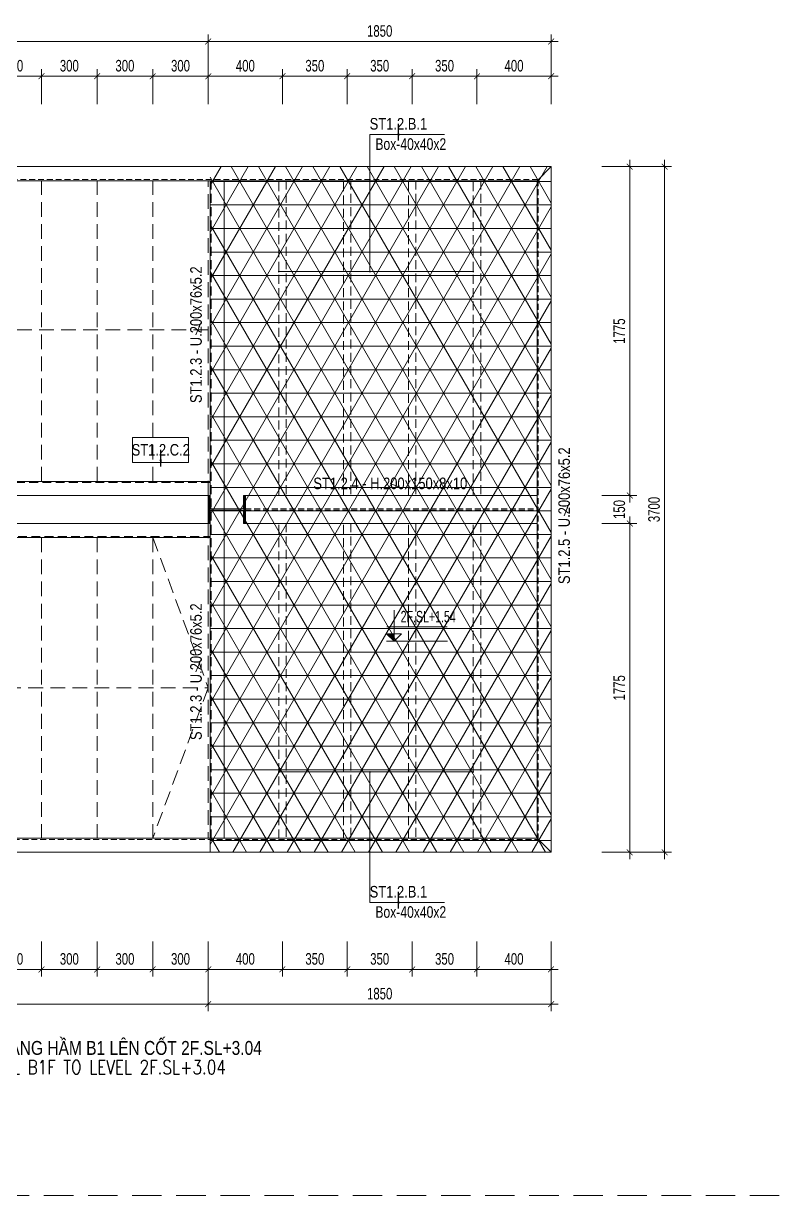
# Model space of a CAD drawing. Header units: millimetres. Extents: x 80771 to 163038, y -101774 to -59328.
# Drawn here: x 85661 to 89736, y -95353 to -89028 of the extents above; entities that cross this region are included whole.
import ezdxf
from ezdxf.enums import TextEntityAlignment as Align

# ---------------------------------------------------------------- set-up
doc = ezdxf.new("R2010")
doc.units = ezdxf.units.MM
doc.linetypes.add('HIDDEN2', pattern=[4.7625, 3.175, -1.5875])
for name, color, linetype, lineweight in [('$0$NDC_S_ANNO', 7, 'Continuous', 20), ('$0$NDC_S_DIM', 1, 'Continuous', 15), ('NDC_S-ANNO', 7, 'Continuous', 20), ('NDC_S-BEAM-NAME-VERT', 7, 'Continuous', 20), ('NDC_S-BEAM-STEL', 30, 'HIDDEN2', 18), ('NDC_S-COLS-NAME', 7, 'Continuous', 20), ('NDC_S-COLS-STEL', 2, 'Continuous', 20), ('NDC_S-DIMS', 1, 'Continuous', 15), ('NDC_S-HIDN', 8, 'HIDDEN2', 13), ('NDC_S-MARK', 1, 'Continuous', 15), ('NDC_S-TEXT-SYMB', 7, 'Continuous', 20), ('NDC_S-TEXT-VIE', 7, 'Continuous', 20), ('NDC_S_ANNO', 7, 'Continuous', 20), ('NDC_S_BEAM NAME', 7, 'Continuous', 9), ('NDC_S_CONTINUOUS', 3, 'Continuous', 20), ('NDC_S_DIM', 1, 'Continuous', 15), ('NDC_S_ENG TITLE', 3, 'Continuous', 20), ('NDC_S_HATCH MATERIAL', 8, 'Continuous', 13), ('NDC_S_HIDDEN', 8, 'HIDDEN2', 13), ('NDC_S_TEXT SYMBOL', 7, 'Continuous', 20), ('NDC_S_VN TITLE', 6, 'Continuous', 35)]:
    doc.layers.add(name, color=color, linetype=linetype, lineweight=lineweight)
doc.styles.add('$0$ARIAL', font='arial.ttf', dxfattribs={"width": 0.8})
doc.styles.add('$0$NDC_DIM', font='', dxfattribs={"width": 0.75})
doc.styles.add('ARIAL', font='arial.ttf', dxfattribs={"width": 0.8})
doc.styles.add('NDC_ANNO', font='', dxfattribs={"width": 0.8})
doc.styles.add('NDC_ARIAL', font='arial.ttf', dxfattribs={"width": 0.85})
doc.styles.add('NDC_DIM', font='', dxfattribs={"width": 0.75})
doc.styles.add('NDC_EN TXT', font='romans.shx', dxfattribs={"width": 0.8})
doc.styles.add('NDC_VIE TXT', font='arial.ttf', dxfattribs={"width": 0.8})
doc.styles.get('$0$NDC_DIM').set_extended_font_data('Dotum')
doc.styles.get('NDC_ANNO').set_extended_font_data('Dotum')
doc.styles.get('NDC_DIM').set_extended_font_data('Dotum')
doc.dimstyles.new('$0$NDC_dim_iso', dxfattribs={"dimtxt": 2.5, "dimasz": 1, "dimexe": 1.5, "dimexo": 2.5, "dimgap": 1, "dimtad": 1, "dimdec": 0, "dimzin": 0, "dimdsep": 46, "dimtxsty": '$0$NDC_DIM', "dimblk": '$0$DIMMARK', "dimcen": 0.09, "dimdle": 1.2, "dimclrd": 1, "dimclre": 1, "dimclrt": 3, "dimadec": 0, "dimazin": 0, "dimtfac": 1, "dimtdec": 0, "dimtix": 1, "dimtofl": 0, "dimtmove": 0, "dimatfit": 3, "dimfxl": 8, "dimfxlon": 1, "dimtolj": 1, "dimtzin": 0, "dimarcsym": 0})
doc.dimstyles.new('NDC_dim_25', dxfattribs={"dimscale": 25, "dimtxt": 2.5, "dimasz": 1.5, "dimexe": 1.5, "dimexo": 2.5, "dimgap": 1, "dimtad": 1, "dimdec": 0, "dimrnd": 0.001, "dimzin": 0, "dimdsep": 46, "dimtxsty": 'NDC_DIM', "dimblk": 'DIMMARK', "dimcen": 0, "dimdle": 1.2, "dimclrd": 256, "dimclre": 256, "dimclrt": 3, "dimadec": 0, "dimazin": 0, "dimtfac": 1, "dimtdec": 0, "dimtix": 1, "dimtofl": 0, "dimtmove": 2, "dimatfit": 3, "dimfxl": 6, "dimfxlon": 1, "dimtolj": 1, "dimtzin": 0, "dimlwd": -1, "dimlwe": -1, "dimarcsym": 0})
doc.dimstyles.new('NDC_dim_iso', dxfattribs={"dimtxt": 2.5, "dimasz": 1.5, "dimexe": 1.5, "dimexo": 1.5, "dimgap": 1, "dimtad": 1, "dimdec": 0, "dimrnd": 0.001, "dimzin": 0, "dimdsep": 46, "dimtxsty": 'NDC_DIM', "dimblk": 'DIMMARK', "dimcen": 0, "dimdle": 1.2, "dimclrd": 256, "dimclre": 256, "dimclrt": 3, "dimadec": 0, "dimazin": 0, "dimtfac": 1, "dimtdec": 0, "dimtix": 1, "dimtofl": 0, "dimtmove": 2, "dimatfit": 3, "dimfxl": 6, "dimfxlon": 1, "dimtolj": 1, "dimtzin": 0, "dimlwd": -1, "dimlwe": -1, "dimarcsym": 0})

# ---------------------------------------------------------------- blocks, each defined once
blk = doc.blocks.new('*U98')
for p, q in [((0.65, 7.48), (-1.87, 7.48)), ((1.52, 7.48), (4.04, 7.48)), ((0.93, 7.2), (0.93, 0.67)), ((1.24, 7.2), (1.24, 0.67)), ((0.65, 0.39), (-1.87, 0.39)), ((1.52, 0.39), (4.04, 0.39))]:
    blk.add_line(p, q)
for points in [[(4.04, 7.48), (4.04, 7.87), (-1.87, 7.87), (-1.87, 7.48)], [(-1.87, 0.39), (-1.87, 0), (4.04, 0), (4.04, 0.39)]]:
    blk.add_lwpolyline(points)
for centre, start, end in [((0.65, 7.2), 360, 450), ((1.52, 7.2), 90, 180), ((0.65, 0.67), 270, 360), ((1.52, 0.67), 180, 270)]:
    blk.add_arc(centre, 0.276, start, end)
blk = doc.blocks.new('TT1')
at = {"layer": 'NDC_S_HATCH MATERIAL'}
h = blk.add_hatch(dxfattribs=at)
h.set_pattern_fill('NET3', color=256, scale=40)
h.set_pattern_definition([(0, (66077.37, 46136.75), (0, 127), []), (60, (66077.37, 46136.75), (-109.98523, 63.5), []), (120, (66077.37, 46136.75), (-109.98523, -63.5), [])])
h.paths.add_polyline_path([(4260, 3700), (6100, 3700), (6100, 0), (4260, 0)])
h = blk.add_hatch(dxfattribs=at)
h.set_pattern_fill('ANSI31', color=256)
h.set_pattern_definition([(45, (61113.488, 46692.3806), (-2.24506403, 2.24506403), [])])
edge = h.paths.add_edge_path()
edge.add_line((4260, 1775), (4250, 1775))
edge.add_line((4250, 1775), (4250, 1925))
edge.add_line((4250, 1925), (4260, 1925))
edge = h.paths.add_edge_path()
edge.add_line((4433, 1846), (4267, 1846))
edge = h.paths.add_edge_path()
edge.add_line((4433, 1854), (4267, 1854))
edge = h.paths.add_edge_path(flags=16)
edge.add_line((4260, 1839), (4260, 1775))
edge = h.paths.add_edge_path()
edge.add_line((4440, 1839), (4440, 1775))
edge = h.paths.add_edge_path(flags=16)
edge.add_line((4260, 1861), (4260, 1925))
edge = h.paths.add_edge_path()
edge.add_line((4440, 1861), (4440, 1925))
edge = h.paths.add_edge_path()
edge.add_line((4440, 1925), (4450, 1925))
edge.add_line((4450, 1925), (4450, 1775))
edge.add_line((4450, 1775), (4440, 1775))
edge = h.paths.add_edge_path()
edge.add_arc((4267, 1839), 7.01, 90, 180)
edge = h.paths.add_edge_path()
edge.add_arc((4267, 1861), 7.01, 180, 270)
edge = h.paths.add_edge_path()
edge.add_arc((4433, 1839), 7.01, 0, 90)
edge = h.paths.add_edge_path()
edge.add_arc((4433, 1861), 7.01, 270, 360)
at = {"layer": 'NDC_S-BEAM-STEL', "ltscale": 15}
blk.add_line((4266, 3624), (4266, 76), dxfattribs=at)
for points in [[(4630, 3624), (4670, 3624), (4670, 1925), (4630, 1925)], [(4980, 3624), (5020, 3624), (5020, 1925), (4980, 1925)], [(5330, 3624), (5370, 3624), (5370, 1925), (5330, 1925)], [(5680, 3624), (5720, 3624), (5720, 1925), (5680, 1925)], [(4630, 1775), (4670, 1775), (4670, 76), (4630, 76)], [(4980, 1775), (5020, 1775), (5020, 76), (4980, 76)], [(5330, 1775), (5370, 1775), (5370, 76), (5330, 76)], [(5680, 1775), (5720, 1775), (5720, 76), (5680, 76)]]:
    blk.add_lwpolyline(points, close=True, dxfattribs=at)
for points in [[(4260, 1995), (1840, 1995)], [(2009.5, 1705), (4260, 1705)]]:
    blk.add_lwpolyline(points, dxfattribs=at)
at = {"layer": 'NDC_S-HIDN', "ltscale": 25}
for p, q in [((3350, 2001), (3350, 3624)), ((3650, 2001), (3650, 3624)), ((3950, 2001), (3950, 3624)), ((4250, 1925), (4250, 3624)), ((4250, 1775), (4250, 76)), ((3350, 1699), (3350, 76)), ((3650, 1699), (3650, 76)), ((3950, 1699), (3950, 76))]:
    blk.add_line(p, q, dxfattribs=at)
at = {"layer": 'NDC_S-HIDN', "ltscale": 10}
for p, q in [((4450, 1854), (6024, 1854)), ((4450, 1846), (6024, 1846))]:
    blk.add_line(p, q, dxfattribs=at)
at = {"layer": 'NDC_S-HIDN', "ltscale": 25}
for points in [[(4260, 3700), (6100, 3700), (6100, 0), (4260, 0), (4260, 1925)], [(4250, 2820.2), (1850, 2820.2)], [(3950, 1699), (4250, 887.5), (3950, 76)], [(1850, 887.5), (4250, 887.5)]]:
    blk.add_lwpolyline(points, dxfattribs=at)
at = {"layer": 'NDC_S-HIDN', "ltscale": 10}
blk.add_lwpolyline([(2009.5, 70), (6030, 70), (6030, 3630), (70, 3630), (70, 70), (1968.4, 70)], dxfattribs=at)
at = {"layer": 'NDC_S_CONTINUOUS'}
for p, q in [((6024, 3624), (6100, 3700)), ((4260, 3624), (4260, 76)), ((4336, 3624), (4336, 76)), ((4450, 1925), (6024, 1925)), ((4450, 1775), (6024, 1775)), ((6024, 76), (6100, 0))]:
    blk.add_line(p, q, dxfattribs=at)
for points in [[(2009.5, 0), (6100, 0), (6100, 3700), (0, 3700), (0, 0), (1968.4, 0)], [(2009.5, 76), (6024, 76), (6024, 3624), (76, 3624), (76, 76), (1968.4, 76)], [(4260, 2001), (1840, 2001)], [(4260, 1925), (1840, 1925)], [(2009.5, 1775), (4260, 1775)], [(2009.5, 1699), (4260, 1699)]]:
    blk.add_lwpolyline(points, dxfattribs=at)
at = {"layer": 'NDC_S-COLS-STEL', "xscale": -25.40000000000001, "yscale": 25.40000000000001, "zscale": 25.4, "rotation": 270}
blk.add_blockref('*U98', (4250, 1822.5), dxfattribs=at)
blk = doc.blocks.new('DIMMARK')
at = {"layer": 'NDC_S_DIM', "color": 1}
blk.add_line((-1.5, 0), (1, 0), dxfattribs=at)
at = {"layer": 'NDC_S_DIM', "color": 2, "const_width": 0.1}
blk.add_lwpolyline([(-0.42, -0.42), (0.42, 0.42)], dxfattribs=at)
blk = doc.blocks.new('*D385')
at = {"layer": 'Defpoints', "color": 0, "transparency": 16777216}
for p in [(84258.6, -93500.6), (86658.6, -93500.6), (86658.6, -94319.8)]:
    blk.add_point(p, dxfattribs=at)
at = {"layer": 'NDC_S_DIM', "transparency": 16777216}
for p, q in [((84258.6, -94169.8), (84258.6, -94357.3)), ((86658.6, -94169.8), (86658.6, -94357.3)), ((84296.1, -94319.8), (86621.1, -94319.8))]:
    blk.add_line(p, q, dxfattribs=at)
at = {"layer": 'NDC_S_DIM', "transparency": 16777216, "xscale": 37.5, "yscale": 37.5, "zscale": 37.5, "rotation": 180}
blk.add_blockref('DIMMARK', (84258.6, -94319.8), dxfattribs=at)
at = {"layer": 'NDC_S_DIM', "transparency": 16777216, "xscale": 37.5, "yscale": 37.5, "zscale": 37.5}
blk.add_blockref('DIMMARK', (86658.6, -94319.8), dxfattribs=at)
at = {"layer": 'NDC_S_DIM', "color": 3, "transparency": 16777216, "insert": (85458.6, -94263.6), "char_height": 62.5, "attachment_point": 5, "style": 'NDC_DIM'}
blk.add_mtext('\\A1;2400', dxfattribs=at)
blk = doc.blocks.new('*D386')
at = {"layer": 'Defpoints', "color": 0, "transparency": 16777216}
for p in [(86658.6, -93500.6), (88508.6, -93500.6), (88508.6, -94319.8)]:
    blk.add_point(p, dxfattribs=at)
at = {"layer": 'NDC_S_DIM', "transparency": 16777216}
for p, q in [((86658.6, -94169.8), (86658.6, -94357.3)), ((88508.6, -94169.8), (88508.6, -94357.3)), ((86696.1, -94319.8), (88471.1, -94319.8))]:
    blk.add_line(p, q, dxfattribs=at)
at = {"layer": 'NDC_S_DIM', "transparency": 16777216, "xscale": 37.5, "yscale": 37.5, "zscale": 37.5, "rotation": 180}
blk.add_blockref('DIMMARK', (86658.6, -94319.8), dxfattribs=at)
at = {"layer": 'NDC_S_DIM', "transparency": 16777216, "xscale": 37.5, "yscale": 37.5, "zscale": 37.5}
blk.add_blockref('DIMMARK', (88508.6, -94319.8), dxfattribs=at)
at = {"layer": 'NDC_S_DIM', "color": 3, "transparency": 16777216, "insert": (87583.6, -94263.6), "char_height": 62.5, "attachment_point": 5, "style": 'NDC_DIM'}
blk.add_mtext('\\A1;1850', dxfattribs=at)
blk = doc.blocks.new('*D396')
at = {"layer": 'Defpoints', "color": 0, "transparency": 16777216}
for p in [(85458.6, -93500.6), (85758.6, -93500.6), (85758.6, -94132.3)]:
    blk.add_point(p, dxfattribs=at)
at = {"layer": 'NDC_S_DIM', "transparency": 16777216}
for p, q in [((85458.6, -93982.3), (85458.6, -94169.8)), ((85758.6, -93982.3), (85758.6, -94169.8)), ((85496.1, -94132.3), (85721.1, -94132.3))]:
    blk.add_line(p, q, dxfattribs=at)
at = {"layer": 'NDC_S_DIM', "transparency": 16777216, "xscale": 37.5, "yscale": 37.5, "zscale": 37.5, "rotation": 180}
blk.add_blockref('DIMMARK', (85458.6, -94132.3), dxfattribs=at)
at = {"layer": 'NDC_S_DIM', "transparency": 16777216, "xscale": 37.5, "yscale": 37.5, "zscale": 37.5}
blk.add_blockref('DIMMARK', (85758.6, -94132.3), dxfattribs=at)
at = {"layer": 'NDC_S_DIM', "color": 3, "transparency": 16777216, "insert": (85608.6, -94076.1), "char_height": 62.5, "attachment_point": 5, "style": 'NDC_DIM'}
blk.add_mtext('\\A1;300', dxfattribs=at)
blk = doc.blocks.new('*D397')
at = {"layer": 'Defpoints', "color": 0, "transparency": 16777216}
for p in [(85758.6, -93500.6), (86058.6, -93500.6), (86058.6, -94132.3)]:
    blk.add_point(p, dxfattribs=at)
at = {"layer": 'NDC_S_DIM', "transparency": 16777216}
for p, q in [((85758.6, -93982.3), (85758.6, -94169.8)), ((86058.6, -93982.3), (86058.6, -94169.8)), ((85796.1, -94132.3), (86021.1, -94132.3))]:
    blk.add_line(p, q, dxfattribs=at)
at = {"layer": 'NDC_S_DIM', "transparency": 16777216, "xscale": 37.5, "yscale": 37.5, "zscale": 37.5, "rotation": 180}
blk.add_blockref('DIMMARK', (85758.6, -94132.3), dxfattribs=at)
at = {"layer": 'NDC_S_DIM', "transparency": 16777216, "xscale": 37.5, "yscale": 37.5, "zscale": 37.5}
blk.add_blockref('DIMMARK', (86058.6, -94132.3), dxfattribs=at)
at = {"layer": 'NDC_S_DIM', "color": 3, "transparency": 16777216, "insert": (85908.6, -94076.1), "char_height": 62.5, "attachment_point": 5, "style": 'NDC_DIM'}
blk.add_mtext('\\A1;300', dxfattribs=at)
blk = doc.blocks.new('*D398')
at = {"layer": 'Defpoints', "color": 0, "transparency": 16777216}
for p in [(86058.6, -93500.6), (86358.6, -93500.6), (86358.6, -94132.3)]:
    blk.add_point(p, dxfattribs=at)
at = {"layer": 'NDC_S_DIM', "transparency": 16777216}
for p, q in [((86058.6, -93982.3), (86058.6, -94169.8)), ((86358.6, -93982.3), (86358.6, -94169.8)), ((86096.1, -94132.3), (86321.1, -94132.3))]:
    blk.add_line(p, q, dxfattribs=at)
at = {"layer": 'NDC_S_DIM', "transparency": 16777216, "xscale": 37.5, "yscale": 37.5, "zscale": 37.5, "rotation": 180}
blk.add_blockref('DIMMARK', (86058.6, -94132.3), dxfattribs=at)
at = {"layer": 'NDC_S_DIM', "transparency": 16777216, "xscale": 37.5, "yscale": 37.5, "zscale": 37.5}
blk.add_blockref('DIMMARK', (86358.6, -94132.3), dxfattribs=at)
at = {"layer": 'NDC_S_DIM', "color": 3, "transparency": 16777216, "insert": (86208.6, -94076.1), "char_height": 62.5, "attachment_point": 5, "style": 'NDC_DIM'}
blk.add_mtext('\\A1;300', dxfattribs=at)
blk = doc.blocks.new('*D399')
at = {"layer": 'Defpoints', "color": 0, "transparency": 16777216}
for p in [(86358.6, -93500.6), (86658.6, -93500.6), (86658.6, -94132.3)]:
    blk.add_point(p, dxfattribs=at)
at = {"layer": 'NDC_S_DIM', "transparency": 16777216}
for p, q in [((86358.6, -93982.3), (86358.6, -94169.8)), ((86658.6, -93982.3), (86658.6, -94169.8)), ((86396.1, -94132.3), (86621.1, -94132.3))]:
    blk.add_line(p, q, dxfattribs=at)
at = {"layer": 'NDC_S_DIM', "transparency": 16777216, "xscale": 37.5, "yscale": 37.5, "zscale": 37.5, "rotation": 180}
blk.add_blockref('DIMMARK', (86358.6, -94132.3), dxfattribs=at)
at = {"layer": 'NDC_S_DIM', "transparency": 16777216, "xscale": 37.5, "yscale": 37.5, "zscale": 37.5}
blk.add_blockref('DIMMARK', (86658.6, -94132.3), dxfattribs=at)
at = {"layer": 'NDC_S_DIM', "color": 3, "transparency": 16777216, "insert": (86508.6, -94076.1), "char_height": 62.5, "attachment_point": 5, "style": 'NDC_DIM'}
blk.add_mtext('\\A1;300', dxfattribs=at)
blk = doc.blocks.new('*D400')
at = {"layer": 'Defpoints', "color": 0, "transparency": 16777216}
for p in [(86658.6, -93500.6), (87058.6, -93500.6), (87058.6, -94132.3)]:
    blk.add_point(p, dxfattribs=at)
at = {"layer": 'NDC_S_DIM', "transparency": 16777216}
for p, q in [((86658.6, -93982.3), (86658.6, -94169.8)), ((87058.6, -93982.3), (87058.6, -94169.8)), ((86696.1, -94132.3), (87021.1, -94132.3))]:
    blk.add_line(p, q, dxfattribs=at)
at = {"layer": 'NDC_S_DIM', "transparency": 16777216, "xscale": 37.5, "yscale": 37.5, "zscale": 37.5, "rotation": 180}
blk.add_blockref('DIMMARK', (86658.6, -94132.3), dxfattribs=at)
at = {"layer": 'NDC_S_DIM', "transparency": 16777216, "xscale": 37.5, "yscale": 37.5, "zscale": 37.5}
blk.add_blockref('DIMMARK', (87058.6, -94132.3), dxfattribs=at)
at = {"layer": 'NDC_S_DIM', "color": 3, "transparency": 16777216, "insert": (86858.6, -94076.1), "char_height": 62.5, "attachment_point": 5, "style": 'NDC_DIM'}
blk.add_mtext('\\A1;400', dxfattribs=at)
blk = doc.blocks.new('*D401')
at = {"layer": 'Defpoints', "color": 0, "transparency": 16777216}
for p in [(87058.6, -93500.6), (87408.6, -93500.6), (87408.6, -94132.3)]:
    blk.add_point(p, dxfattribs=at)
at = {"layer": 'NDC_S_DIM', "transparency": 16777216}
for p, q in [((87058.6, -93982.3), (87058.6, -94169.8)), ((87408.6, -93982.3), (87408.6, -94169.8)), ((87096.1, -94132.3), (87371.1, -94132.3))]:
    blk.add_line(p, q, dxfattribs=at)
at = {"layer": 'NDC_S_DIM', "transparency": 16777216, "xscale": 37.5, "yscale": 37.5, "zscale": 37.5, "rotation": 180}
blk.add_blockref('DIMMARK', (87058.6, -94132.3), dxfattribs=at)
at = {"layer": 'NDC_S_DIM', "transparency": 16777216, "xscale": 37.5, "yscale": 37.5, "zscale": 37.5}
blk.add_blockref('DIMMARK', (87408.6, -94132.3), dxfattribs=at)
at = {"layer": 'NDC_S_DIM', "color": 3, "transparency": 16777216, "insert": (87233.6, -94076.1), "char_height": 62.5, "attachment_point": 5, "style": 'NDC_DIM'}
blk.add_mtext('\\A1;350', dxfattribs=at)
blk = doc.blocks.new('*D402')
at = {"layer": 'Defpoints', "color": 0, "transparency": 16777216}
for p in [(87408.6, -93500.6), (87758.6, -93500.6), (87758.6, -94132.3)]:
    blk.add_point(p, dxfattribs=at)
at = {"layer": 'NDC_S_DIM', "transparency": 16777216}
for p, q in [((87408.6, -93982.3), (87408.6, -94169.8)), ((87758.6, -93982.3), (87758.6, -94169.8)), ((87446.1, -94132.3), (87721.1, -94132.3))]:
    blk.add_line(p, q, dxfattribs=at)
at = {"layer": 'NDC_S_DIM', "transparency": 16777216, "xscale": 37.5, "yscale": 37.5, "zscale": 37.5, "rotation": 180}
blk.add_blockref('DIMMARK', (87408.6, -94132.3), dxfattribs=at)
at = {"layer": 'NDC_S_DIM', "transparency": 16777216, "xscale": 37.5, "yscale": 37.5, "zscale": 37.5}
blk.add_blockref('DIMMARK', (87758.6, -94132.3), dxfattribs=at)
at = {"layer": 'NDC_S_DIM', "color": 3, "transparency": 16777216, "insert": (87583.6, -94076.1), "char_height": 62.5, "attachment_point": 5, "style": 'NDC_DIM'}
blk.add_mtext('\\A1;350', dxfattribs=at)
blk = doc.blocks.new('*D403')
at = {"layer": 'Defpoints', "color": 0, "transparency": 16777216}
for p in [(87758.6, -93500.6), (88108.6, -93500.6), (88108.6, -94132.3)]:
    blk.add_point(p, dxfattribs=at)
at = {"layer": 'NDC_S_DIM', "transparency": 16777216}
for p, q in [((87758.6, -93982.3), (87758.6, -94169.8)), ((88108.6, -93982.3), (88108.6, -94169.8)), ((87796.1, -94132.3), (88071.1, -94132.3))]:
    blk.add_line(p, q, dxfattribs=at)
at = {"layer": 'NDC_S_DIM', "transparency": 16777216, "xscale": 37.5, "yscale": 37.5, "zscale": 37.5, "rotation": 180}
blk.add_blockref('DIMMARK', (87758.6, -94132.3), dxfattribs=at)
at = {"layer": 'NDC_S_DIM', "transparency": 16777216, "xscale": 37.5, "yscale": 37.5, "zscale": 37.5}
blk.add_blockref('DIMMARK', (88108.6, -94132.3), dxfattribs=at)
at = {"layer": 'NDC_S_DIM', "color": 3, "transparency": 16777216, "insert": (87933.6, -94076.1), "char_height": 62.5, "attachment_point": 5, "style": 'NDC_DIM'}
blk.add_mtext('\\A1;350', dxfattribs=at)
blk = doc.blocks.new('*D404')
at = {"layer": 'Defpoints', "color": 0, "transparency": 16777216}
for p in [(88108.6, -93500.6), (88508.6, -93500.6), (88508.6, -94132.3)]:
    blk.add_point(p, dxfattribs=at)
at = {"layer": 'NDC_S_DIM', "transparency": 16777216}
for p, q in [((88108.6, -93982.3), (88108.6, -94169.8)), ((88508.6, -93982.3), (88508.6, -94169.8)), ((88146.1, -94132.3), (88471.1, -94132.3))]:
    blk.add_line(p, q, dxfattribs=at)
at = {"layer": 'NDC_S_DIM', "transparency": 16777216, "xscale": 37.5, "yscale": 37.5, "zscale": 37.5, "rotation": 180}
blk.add_blockref('DIMMARK', (88108.6, -94132.3), dxfattribs=at)
at = {"layer": 'NDC_S_DIM', "transparency": 16777216, "xscale": 37.5, "yscale": 37.5, "zscale": 37.5}
blk.add_blockref('DIMMARK', (88508.6, -94132.3), dxfattribs=at)
at = {"layer": 'NDC_S_DIM', "color": 3, "transparency": 16777216, "insert": (88308.6, -94076.1), "char_height": 62.5, "attachment_point": 5, "style": 'NDC_DIM'}
blk.add_mtext('\\A1;400', dxfattribs=at)
blk = doc.blocks.new('*D405')
at = {"layer": 'Defpoints', "color": 0, "transparency": 16777216}
for p in [(88508.6, -91725.6), (88933.3, -91725.6), (88508.6, -93500.6)]:
    blk.add_point(p, dxfattribs=at)
at = {"layer": 'NDC_S_DIM', "transparency": 16777216}
for p, q in [((88783.3, -91725.6), (88970.8, -91725.6)), ((88933.3, -93463.1), (88933.3, -91763.1)), ((88783.3, -93500.6), (88970.8, -93500.6))]:
    blk.add_line(p, q, dxfattribs=at)
at = {"layer": 'NDC_S_DIM', "transparency": 16777216, "xscale": 37.5, "yscale": 37.5, "zscale": 37.5}
for p, rotation in [((88933.3, -91725.6), 90), ((88933.3, -93500.6), 270)]:
    blk.add_blockref('DIMMARK', p, dxfattribs=dict(at, rotation=rotation))
at = {"layer": 'NDC_S_DIM', "color": 3, "transparency": 16777216, "insert": (88877, -92613.1), "char_height": 62.5, "attachment_point": 5, "rotation": 90, "style": 'NDC_DIM'}
blk.add_mtext('\\A1;1775', dxfattribs=at)
blk = doc.blocks.new('*D406')
at = {"layer": 'Defpoints', "color": 0, "transparency": 16777216}
for p in [(88508.6, -91575.6), (88933.3, -91575.6), (88508.6, -91725.6)]:
    blk.add_point(p, dxfattribs=at)
at = {"layer": 'NDC_S_DIM', "transparency": 16777216}
for p, q in [((88933.3, -91538.1), (88933.3, -91500.6)), ((88783.3, -91575.6), (88970.8, -91575.6)), ((88783.3, -91725.6), (88970.8, -91725.6)), ((88933.3, -91763.1), (88933.3, -91800.6))]:
    blk.add_line(p, q, dxfattribs=at)
at = {"layer": 'NDC_S_DIM', "transparency": 16777216, "xscale": 37.5, "yscale": 37.5, "zscale": 37.5}
for p, rotation in [((88933.3, -91575.6), 270), ((88933.3, -91725.6), 90)]:
    blk.add_blockref('DIMMARK', p, dxfattribs=dict(at, rotation=rotation))
at = {"layer": 'NDC_S_DIM', "color": 3, "transparency": 16777216, "insert": (88877, -91650.6), "char_height": 62.5, "attachment_point": 5, "rotation": 90, "style": 'NDC_DIM'}
blk.add_mtext('\\A1;150', dxfattribs=at)
blk = doc.blocks.new('*D407')
at = {"layer": 'Defpoints', "color": 0, "transparency": 16777216}
for p in [(88508.6, -89800.6), (88933.3, -89800.6), (88508.6, -91575.6)]:
    blk.add_point(p, dxfattribs=at)
at = {"layer": 'NDC_S_DIM', "transparency": 16777216}
for p, q in [((88783.3, -89800.6), (88970.8, -89800.6)), ((88933.3, -91538.1), (88933.3, -89838.1)), ((88783.3, -91575.6), (88970.8, -91575.6))]:
    blk.add_line(p, q, dxfattribs=at)
at = {"layer": 'NDC_S_DIM', "transparency": 16777216, "xscale": 37.5, "yscale": 37.5, "zscale": 37.5}
for p, rotation in [((88933.3, -89800.6), 90), ((88933.3, -91575.6), 270)]:
    blk.add_blockref('DIMMARK', p, dxfattribs=dict(at, rotation=rotation))
at = {"layer": 'NDC_S_DIM', "color": 3, "transparency": 16777216, "insert": (88877, -90688.1), "char_height": 62.5, "attachment_point": 5, "rotation": 90, "style": 'NDC_DIM'}
blk.add_mtext('\\A1;1775', dxfattribs=at)
blk = doc.blocks.new('*D408')
at = {"layer": 'Defpoints', "color": 0, "transparency": 16777216}
for p in [(88508.6, -89800.6), (89120.8, -89800.6), (88508.6, -93500.6)]:
    blk.add_point(p, dxfattribs=at)
at = {"layer": 'NDC_S_DIM', "transparency": 16777216}
for p, q in [((88970.8, -89800.6), (89158.3, -89800.6)), ((89120.8, -93463.1), (89120.8, -89838.1)), ((88970.8, -93500.6), (89158.3, -93500.6))]:
    blk.add_line(p, q, dxfattribs=at)
at = {"layer": 'NDC_S_DIM', "transparency": 16777216, "xscale": 37.5, "yscale": 37.5, "zscale": 37.5}
for p, rotation in [((89120.8, -89800.6), 90), ((89120.8, -93500.6), 270)]:
    blk.add_blockref('DIMMARK', p, dxfattribs=dict(at, rotation=rotation))
at = {"layer": 'NDC_S_DIM', "color": 3, "transparency": 16777216, "insert": (89064.5, -91650.6), "char_height": 62.5, "attachment_point": 5, "rotation": 90, "style": 'NDC_DIM'}
blk.add_mtext('\\A1;3700', dxfattribs=at)
blk = doc.blocks.new('*D414')
at = {"layer": 'Defpoints', "color": 0, "transparency": 16777216}
for p in [(86658.6, -89125.1), (84258.6, -89800.6), (86658.6, -89800.6)]:
    blk.add_point(p, dxfattribs=at)
at = {"layer": 'NDC_S_DIM', "transparency": 16777216}
for p, q in [((84258.6, -89275.1), (84258.6, -89087.6)), ((86658.6, -89275.1), (86658.6, -89087.6)), ((84296.1, -89125.1), (86621.1, -89125.1))]:
    blk.add_line(p, q, dxfattribs=at)
at = {"layer": 'NDC_S_DIM', "transparency": 16777216, "xscale": 37.5, "yscale": 37.5, "zscale": 37.5, "rotation": 180}
blk.add_blockref('DIMMARK', (84258.6, -89125.1), dxfattribs=at)
at = {"layer": 'NDC_S_DIM', "transparency": 16777216, "xscale": 37.5, "yscale": 37.5, "zscale": 37.5}
blk.add_blockref('DIMMARK', (86658.6, -89125.1), dxfattribs=at)
at = {"layer": 'NDC_S_DIM', "color": 3, "transparency": 16777216, "insert": (85458.6, -89068.8), "char_height": 62.5, "attachment_point": 5, "style": 'NDC_DIM'}
blk.add_mtext('\\A1;2400', dxfattribs=at)
blk = doc.blocks.new('*D415')
at = {"layer": 'Defpoints', "color": 0, "transparency": 16777216}
for p in [(88508.6, -89125.1), (86658.6, -89800.6), (88508.6, -89800.6)]:
    blk.add_point(p, dxfattribs=at)
at = {"layer": 'NDC_S_DIM', "transparency": 16777216}
for p, q in [((86658.6, -89275.1), (86658.6, -89087.6)), ((88508.6, -89275.1), (88508.6, -89087.6)), ((86696.1, -89125.1), (88471.1, -89125.1))]:
    blk.add_line(p, q, dxfattribs=at)
at = {"layer": 'NDC_S_DIM', "transparency": 16777216, "xscale": 37.5, "yscale": 37.5, "zscale": 37.5, "rotation": 180}
blk.add_blockref('DIMMARK', (86658.6, -89125.1), dxfattribs=at)
at = {"layer": 'NDC_S_DIM', "transparency": 16777216, "xscale": 37.5, "yscale": 37.5, "zscale": 37.5}
blk.add_blockref('DIMMARK', (88508.6, -89125.1), dxfattribs=at)
at = {"layer": 'NDC_S_DIM', "color": 3, "transparency": 16777216, "insert": (87583.6, -89068.8), "char_height": 62.5, "attachment_point": 5, "style": 'NDC_DIM'}
blk.add_mtext('\\A1;1850', dxfattribs=at)
blk = doc.blocks.new('*D425')
at = {"layer": 'Defpoints', "color": 0, "transparency": 16777216}
for p in [(85758.6, -89312.6), (85458.6, -89800.6), (85758.6, -89800.6)]:
    blk.add_point(p, dxfattribs=at)
at = {"layer": 'NDC_S_DIM', "transparency": 16777216}
for p, q in [((85458.6, -89462.6), (85458.6, -89275.1)), ((85758.6, -89462.6), (85758.6, -89275.1)), ((85496.1, -89312.6), (85721.1, -89312.6))]:
    blk.add_line(p, q, dxfattribs=at)
at = {"layer": 'NDC_S_DIM', "transparency": 16777216, "xscale": 37.5, "yscale": 37.5, "zscale": 37.5, "rotation": 180}
blk.add_blockref('DIMMARK', (85458.6, -89312.6), dxfattribs=at)
at = {"layer": 'NDC_S_DIM', "transparency": 16777216, "xscale": 37.5, "yscale": 37.5, "zscale": 37.5}
blk.add_blockref('DIMMARK', (85758.6, -89312.6), dxfattribs=at)
at = {"layer": 'NDC_S_DIM', "color": 3, "transparency": 16777216, "insert": (85608.6, -89256.3), "char_height": 62.5, "attachment_point": 5, "style": 'NDC_DIM'}
blk.add_mtext('\\A1;300', dxfattribs=at)
blk = doc.blocks.new('*D426')
at = {"layer": 'Defpoints', "color": 0, "transparency": 16777216}
for p in [(86058.6, -89312.6), (85758.6, -89800.6), (86058.6, -89800.6)]:
    blk.add_point(p, dxfattribs=at)
at = {"layer": 'NDC_S_DIM', "transparency": 16777216}
for p, q in [((85758.6, -89462.6), (85758.6, -89275.1)), ((86058.6, -89462.6), (86058.6, -89275.1)), ((85796.1, -89312.6), (86021.1, -89312.6))]:
    blk.add_line(p, q, dxfattribs=at)
at = {"layer": 'NDC_S_DIM', "transparency": 16777216, "xscale": 37.5, "yscale": 37.5, "zscale": 37.5, "rotation": 180}
blk.add_blockref('DIMMARK', (85758.6, -89312.6), dxfattribs=at)
at = {"layer": 'NDC_S_DIM', "transparency": 16777216, "xscale": 37.5, "yscale": 37.5, "zscale": 37.5}
blk.add_blockref('DIMMARK', (86058.6, -89312.6), dxfattribs=at)
at = {"layer": 'NDC_S_DIM', "color": 3, "transparency": 16777216, "insert": (85908.6, -89256.3), "char_height": 62.5, "attachment_point": 5, "style": 'NDC_DIM'}
blk.add_mtext('\\A1;300', dxfattribs=at)
blk = doc.blocks.new('*D427')
at = {"layer": 'Defpoints', "color": 0, "transparency": 16777216}
for p in [(86358.6, -89312.6), (86058.6, -89800.6), (86358.6, -89800.6)]:
    blk.add_point(p, dxfattribs=at)
at = {"layer": 'NDC_S_DIM', "transparency": 16777216}
for p, q in [((86058.6, -89462.6), (86058.6, -89275.1)), ((86358.6, -89462.6), (86358.6, -89275.1)), ((86096.1, -89312.6), (86321.1, -89312.6))]:
    blk.add_line(p, q, dxfattribs=at)
at = {"layer": 'NDC_S_DIM', "transparency": 16777216, "xscale": 37.5, "yscale": 37.5, "zscale": 37.5, "rotation": 180}
blk.add_blockref('DIMMARK', (86058.6, -89312.6), dxfattribs=at)
at = {"layer": 'NDC_S_DIM', "transparency": 16777216, "xscale": 37.5, "yscale": 37.5, "zscale": 37.5}
blk.add_blockref('DIMMARK', (86358.6, -89312.6), dxfattribs=at)
at = {"layer": 'NDC_S_DIM', "color": 3, "transparency": 16777216, "insert": (86208.6, -89256.3), "char_height": 62.5, "attachment_point": 5, "style": 'NDC_DIM'}
blk.add_mtext('\\A1;300', dxfattribs=at)
blk = doc.blocks.new('*D428')
at = {"layer": 'Defpoints', "color": 0, "transparency": 16777216}
for p in [(86658.6, -89312.6), (86358.6, -89800.6), (86658.6, -89800.6)]:
    blk.add_point(p, dxfattribs=at)
at = {"layer": 'NDC_S_DIM', "transparency": 16777216}
for p, q in [((86358.6, -89462.6), (86358.6, -89275.1)), ((86658.6, -89462.6), (86658.6, -89275.1)), ((86396.1, -89312.6), (86621.1, -89312.6))]:
    blk.add_line(p, q, dxfattribs=at)
at = {"layer": 'NDC_S_DIM', "transparency": 16777216, "xscale": 37.5, "yscale": 37.5, "zscale": 37.5, "rotation": 180}
blk.add_blockref('DIMMARK', (86358.6, -89312.6), dxfattribs=at)
at = {"layer": 'NDC_S_DIM', "transparency": 16777216, "xscale": 37.5, "yscale": 37.5, "zscale": 37.5}
blk.add_blockref('DIMMARK', (86658.6, -89312.6), dxfattribs=at)
at = {"layer": 'NDC_S_DIM', "color": 3, "transparency": 16777216, "insert": (86508.6, -89256.3), "char_height": 62.5, "attachment_point": 5, "style": 'NDC_DIM'}
blk.add_mtext('\\A1;300', dxfattribs=at)
blk = doc.blocks.new('*D429')
at = {"layer": 'Defpoints', "color": 0, "transparency": 16777216}
for p in [(87058.6, -89312.6), (86658.6, -89800.6), (87058.6, -89800.6)]:
    blk.add_point(p, dxfattribs=at)
at = {"layer": 'NDC_S_DIM', "transparency": 16777216}
for p, q in [((86658.6, -89462.6), (86658.6, -89275.1)), ((87058.6, -89462.6), (87058.6, -89275.1)), ((86696.1, -89312.6), (87021.1, -89312.6))]:
    blk.add_line(p, q, dxfattribs=at)
at = {"layer": 'NDC_S_DIM', "transparency": 16777216, "xscale": 37.5, "yscale": 37.5, "zscale": 37.5, "rotation": 180}
blk.add_blockref('DIMMARK', (86658.6, -89312.6), dxfattribs=at)
at = {"layer": 'NDC_S_DIM', "transparency": 16777216, "xscale": 37.5, "yscale": 37.5, "zscale": 37.5}
blk.add_blockref('DIMMARK', (87058.6, -89312.6), dxfattribs=at)
at = {"layer": 'NDC_S_DIM', "color": 3, "transparency": 16777216, "insert": (86858.6, -89256.3), "char_height": 62.5, "attachment_point": 5, "style": 'NDC_DIM'}
blk.add_mtext('\\A1;400', dxfattribs=at)
blk = doc.blocks.new('*D430')
at = {"layer": 'Defpoints', "color": 0, "transparency": 16777216}
for p in [(87408.6, -89312.6), (87058.6, -89800.6), (87408.6, -89800.6)]:
    blk.add_point(p, dxfattribs=at)
at = {"layer": 'NDC_S_DIM', "transparency": 16777216}
for p, q in [((87058.6, -89462.6), (87058.6, -89275.1)), ((87408.6, -89462.6), (87408.6, -89275.1)), ((87096.1, -89312.6), (87371.1, -89312.6))]:
    blk.add_line(p, q, dxfattribs=at)
at = {"layer": 'NDC_S_DIM', "transparency": 16777216, "xscale": 37.5, "yscale": 37.5, "zscale": 37.5, "rotation": 180}
blk.add_blockref('DIMMARK', (87058.6, -89312.6), dxfattribs=at)
at = {"layer": 'NDC_S_DIM', "transparency": 16777216, "xscale": 37.5, "yscale": 37.5, "zscale": 37.5}
blk.add_blockref('DIMMARK', (87408.6, -89312.6), dxfattribs=at)
at = {"layer": 'NDC_S_DIM', "color": 3, "transparency": 16777216, "insert": (87233.6, -89256.3), "char_height": 62.5, "attachment_point": 5, "style": 'NDC_DIM'}
blk.add_mtext('\\A1;350', dxfattribs=at)
blk = doc.blocks.new('*D431')
at = {"layer": 'Defpoints', "color": 0, "transparency": 16777216}
for p in [(87758.6, -89312.6), (87408.6, -89800.6), (87758.6, -89800.6)]:
    blk.add_point(p, dxfattribs=at)
at = {"layer": 'NDC_S_DIM', "transparency": 16777216}
for p, q in [((87408.6, -89462.6), (87408.6, -89275.1)), ((87758.6, -89462.6), (87758.6, -89275.1)), ((87446.1, -89312.6), (87721.1, -89312.6))]:
    blk.add_line(p, q, dxfattribs=at)
at = {"layer": 'NDC_S_DIM', "transparency": 16777216, "xscale": 37.5, "yscale": 37.5, "zscale": 37.5, "rotation": 180}
blk.add_blockref('DIMMARK', (87408.6, -89312.6), dxfattribs=at)
at = {"layer": 'NDC_S_DIM', "transparency": 16777216, "xscale": 37.5, "yscale": 37.5, "zscale": 37.5}
blk.add_blockref('DIMMARK', (87758.6, -89312.6), dxfattribs=at)
at = {"layer": 'NDC_S_DIM', "color": 3, "transparency": 16777216, "insert": (87583.6, -89256.3), "char_height": 62.5, "attachment_point": 5, "style": 'NDC_DIM'}
blk.add_mtext('\\A1;350', dxfattribs=at)
blk = doc.blocks.new('*D432')
at = {"layer": 'Defpoints', "color": 0, "transparency": 16777216}
for p in [(88108.6, -89312.6), (87758.6, -89800.6), (88108.6, -89800.6)]:
    blk.add_point(p, dxfattribs=at)
at = {"layer": 'NDC_S_DIM', "transparency": 16777216}
for p, q in [((87758.6, -89462.6), (87758.6, -89275.1)), ((88108.6, -89462.6), (88108.6, -89275.1)), ((87796.1, -89312.6), (88071.1, -89312.6))]:
    blk.add_line(p, q, dxfattribs=at)
at = {"layer": 'NDC_S_DIM', "transparency": 16777216, "xscale": 37.5, "yscale": 37.5, "zscale": 37.5, "rotation": 180}
blk.add_blockref('DIMMARK', (87758.6, -89312.6), dxfattribs=at)
at = {"layer": 'NDC_S_DIM', "transparency": 16777216, "xscale": 37.5, "yscale": 37.5, "zscale": 37.5}
blk.add_blockref('DIMMARK', (88108.6, -89312.6), dxfattribs=at)
at = {"layer": 'NDC_S_DIM', "color": 3, "transparency": 16777216, "insert": (87933.6, -89256.3), "char_height": 62.5, "attachment_point": 5, "style": 'NDC_DIM'}
blk.add_mtext('\\A1;350', dxfattribs=at)
blk = doc.blocks.new('*D433')
at = {"layer": 'Defpoints', "color": 0, "transparency": 16777216}
for p in [(88508.6, -89312.6), (88108.6, -89800.6), (88508.6, -89800.6)]:
    blk.add_point(p, dxfattribs=at)
at = {"layer": 'NDC_S_DIM', "transparency": 16777216}
for p, q in [((88108.6, -89462.6), (88108.6, -89275.1)), ((88508.6, -89462.6), (88508.6, -89275.1)), ((88146.1, -89312.6), (88471.1, -89312.6))]:
    blk.add_line(p, q, dxfattribs=at)
at = {"layer": 'NDC_S_DIM', "transparency": 16777216, "xscale": 37.5, "yscale": 37.5, "zscale": 37.5, "rotation": 180}
blk.add_blockref('DIMMARK', (88108.6, -89312.6), dxfattribs=at)
at = {"layer": 'NDC_S_DIM', "transparency": 16777216, "xscale": 37.5, "yscale": 37.5, "zscale": 37.5}
blk.add_blockref('DIMMARK', (88508.6, -89312.6), dxfattribs=at)
at = {"layer": 'NDC_S_DIM', "color": 3, "transparency": 16777216, "insert": (88308.6, -89256.3), "char_height": 62.5, "attachment_point": 5, "style": 'NDC_DIM'}
blk.add_mtext('\\A1;400', dxfattribs=at)
blk = doc.blocks.new('kata_block_CT')
at = {"layer": 'NDC_S_ANNO'}
blk.add_hatch(color=3, dxfattribs=at).paths.add_polyline_path([(0, 1.6), (-1.61, 1.6), (0, 0)])
at = {"layer": 'NDC_S_ANNO', "ltscale": 50}
h = blk.add_hatch(dxfattribs=at)
h.set_pattern_fill('ANSI31', color=256, scale=1.406, style=0)
h.paths.add_polyline_path([(0, 1.6), (0, 0), (1.61, 1.6)])
for p, q in [((-1.59, 3.14), (11.47, 3.14)), ((11.56, 0), (-1.64, 0))]:
    blk.add_line(p, q, dxfattribs=at)
for points in [[(0, 6.69), (0, 0)], [(0, 0), (-1.61, 1.6), (0, 1.6)], [(0, 0), (1.61, 1.6), (0, 1.6)]]:
    blk.add_lwpolyline(points, dxfattribs=at)
at = {"layer": 'NDC_S_ANNO', "color": 8, "ltscale": 50}
blk.add_lwpolyline([(0, 0), (-1.61, 1.6), (0, 1.6)], dxfattribs=at)
at = {"layer": 'NDC_S_TEXT SYMBOL', "color": 3, "style": 'NDC_ANNO', "width": 0.8}
blk.add_attdef('CT', (1.41, 4.07), '', height=2.5, dxfattribs=at)
blk = doc.blocks.new('$0$DIMMARK')
at = {"layer": '$0$NDC_S_DIM', "color": 1}
blk.add_line((-1.5, 0), (1, 0), dxfattribs=at)
at = {"layer": '$0$NDC_S_DIM', "color": 2, "const_width": 0.1}
blk.add_lwpolyline([(-0.42, -0.42), (0.42, 0.42)], dxfattribs=at)
blk = doc.blocks.new('Drawing name_symbol')
at = {"layer": 'NDC_S_ENG TITLE', "style": 'NDC_EN TXT', "width": 0.8}
blk.add_attdef('SECTDET1', text='', height=5, dxfattribs=at).set_placement((0, 1.01), align=Align.CENTER)
at = {"layer": 'NDC_S_TEXT SYMBOL', "lineweight": 25, "style": 'NDC_ANNO', "width": 0.8}
blk.add_attdef('SSCALE', text='', height=2.5, dxfattribs=at).set_placement((0, -4), align=Align.CENTER)
at = {"layer": 'NDC_S_VN TITLE', "style": 'NDC_VIE TXT', "width": 0.8}
blk.add_attdef('SECTDET2', text='', height=5, dxfattribs=at).set_placement((0, 7.97), align=Align.CENTER)
blk = doc.blocks.new('*U6')
at = {"layer": '$0$NDC_S_ANNO', "ltscale": 0.8, "style": '$0$ARIAL', "width": 0.8, "flags": 1}
blk.add_attdef('CHU_THICH', text='', height=2.5, dxfattribs=at).set_placement((0, 0), align=Align.MIDDLE_CENTER)
at = {"layer": '$0$NDC_S_ANNO', "ltscale": 0.8, "style": '$0$ARIAL', "width": 0.8}
blk.add_attdef('TEN', text='', height=2.5, dxfattribs=at).set_placement((-2.58, 1.03), align=Align.MIDDLE_CENTER)
at = {"layer": 'Defpoints'}
blk.add_leader([(0, 0), (-2.58, 1.03)], dimstyle='$0$NDC_dim_iso', override={"dimgap": 0.625, "dimtad": 0}, dxfattribs=at)
blk = doc.blocks.new('*U9')
at = {"layer": 'NDC_S-ANNO', "ltscale": 0.8, "style": 'ARIAL', "width": 0.8}
blk.add_attdef('TEN', text='', height=2.5, dxfattribs=at).set_placement((0, 3.63), align=Align.MIDDLE_CENTER)
at = {"layer": 'NDC_S-ANNO', "ltscale": 0.8, "style": 'ARIAL', "width": 0.8, "flags": 1}
blk.add_attdef('CHU_THICH', text='', height=2.5, dxfattribs=at).set_placement((0, 0), align=Align.MIDDLE_CENTER)
at = {"layer": 'Defpoints'}
blk.add_leader([(0, 0), (0, 3.63)], dimstyle='NDC_dim_iso', override={"dimgap": 0.625, "dimtad": 0}, dxfattribs=at)

msp = doc.modelspace()

# ---------------------------------------------------------------- linework, layer by layer
at = {"layer": 'NDC_S-MARK'}
msp.add_lwpolyline([(86248.9, -91261.4), (86552.1, -91261.4), (86552.1, -91397), (86248.9, -91397)], close=True, dxfattribs=at)
at = {"layer": 'NDC_S_HIDDEN', "ltscale": 50}
msp.add_line((80770.9, -95352.7), (98701.5, -95352.7), dxfattribs=at)

# ---------------------------------------------------------------- block references
at = {"layer": 'NDC_S-ANNO'}
ref = msp.add_blockref('kata_block_CT', (87661.4, -92361.9), dxfattribs=dict(at, xscale=25, yscale=25, zscale=25))
ref.add_attrib('CT', '2F.SL+1.54', (87696.7, -92260.2), dxfattribs={"layer": 'NDC_S-TEXT-SYMB', "color": 3, "height": 62.5, "style": 'NDC_ANNO', "width": 0.7})
at = {"layer": 'NDC_S-BEAM-NAME-VERT', "xscale": 24.99999999999998, "yscale": 24.99999999999998, "zscale": 24.99999999999998}
for p in [(87684.7, -89660.1), (87684.7, -93803.9)]:
    msp.add_blockref('*U9', p, dxfattribs=at).add_auto_attribs({'TEN': 'ST1.2.B.1'})
at = {"layer": 'NDC_S-COLS-NAME', "xscale": 25.00000000000031, "yscale": 25.00000000000031, "zscale": 25.00000000000031}
msp.add_blockref('*U9', (86402, -91419.2), dxfattribs=at).add_auto_attribs({'TEN': 'ST1.2.C.2'})
at = {"layer": 'NDC_S_ANNO', "xscale": 15, "yscale": 15, "zscale": 15}
msp.add_blockref('Drawing name_symbol', (85373.8, -94713.1), dxfattribs=at).add_auto_attribs({'SECTDET1': 'STAIRS ST1 STRUCTURAL PLAN OF LEVEL B1F TO LEVEL 2F.SL+3.04', 'SECTDET2': 'MẶT BẰNG KẾT CẤU THANG THÉP ST1 TỪ TẦNG HẦM B1 LÊN CỐT 2F.SL+3.04', 'SSCALE': 'SCALE 1 : 25'})
at = {"layer": 'NDC_S_BEAM NAME', "xscale": 25, "yscale": 25, "zscale": 25, "rotation": 90}
for p, values in [((86617.9, -90643), {'TEN': 'ST1.2.3 - U.200x76x5.2'}), ((88604.8, -91619.7), {'TEN': 'ST1.2.5 - U.200x76x5.2'}), ((86617.9, -92461.6), {'TEN': 'ST1.2.3 - U.200x76x5.2'})]:
    msp.add_blockref('*U6', p, dxfattribs=at).add_auto_attribs(values)
at = {"layer": 'NDC_S_BEAM NAME', "xscale": 25, "yscale": 25, "zscale": 25}
msp.add_blockref('*U6', (87705.2, -91535.4), dxfattribs=at).add_auto_attribs({'TEN': 'ST1.2.4 - H.200x150x8x10'})
at = {"layer": 'NDC_S_CONTINUOUS'}
msp.add_blockref('TT1', (82408.6, -93500.6), dxfattribs=at)

# ---------------------------------------------------------------- texts
at = {"layer": 'NDC_S-TEXT-VIE', "style": 'NDC_ARIAL', "width": 0.75}
for p in [(87560.3, -89678.7), (87560.3, -93822.6)]:
    msp.add_text('Box-40x40x2', height=62.5, dxfattribs=at).set_placement(p, align=Align.MIDDLE_LEFT)

# ---------------------------------------------------------------- dimensions: what is measured, and where the dimension line sits
at = {"layer": 'NDC_S_DIM'}
for base, p1, p2, picture, middle in [((86658.6, -89125.1), (84258.6, -89800.6), (86658.6, -89800.6), '*D414', (85458.6, -89068.8)), ((88508.6, -89125.1), (86658.6, -89800.6), (88508.6, -89800.6), '*D415', (87583.6, -89068.8)), ((85758.6, -89312.6), (85458.6, -89800.6), (85758.6, -89800.6), '*D425', (85608.6, -89256.3)), ((86058.6, -89312.6), (85758.6, -89800.6), (86058.6, -89800.6), '*D426', (85908.6, -89256.3)), ((86358.6, -89312.6), (86058.6, -89800.6), (86358.6, -89800.6), '*D427', (86208.6, -89256.3)), ((86658.6, -89312.6), (86358.6, -89800.6), (86658.6, -89800.6), '*D428', (86508.6, -89256.3)), ((87058.6, -89312.6), (86658.6, -89800.6), (87058.6, -89800.6), '*D429', (86858.6, -89256.3)), ((87408.6, -89312.6), (87058.6, -89800.6), (87408.6, -89800.6), '*D430', (87233.6, -89256.3)), ((87758.6, -89312.6), (87408.6, -89800.6), (87758.6, -89800.6), '*D431', (87583.6, -89256.3)), ((88108.6, -89312.6), (87758.6, -89800.6), (88108.6, -89800.6), '*D432', (87933.6, -89256.3)), ((88508.6, -89312.6), (88108.6, -89800.6), (88508.6, -89800.6), '*D433', (88308.6, -89256.3)), ((86658.6, -94319.8), (84258.6, -93500.6), (86658.6, -93500.6), '*D385', (85458.6, -94263.6)), ((85758.6, -94132.3), (85458.6, -93500.6), (85758.6, -93500.6), '*D396', (85608.6, -94076.1)), ((86058.6, -94132.3), (85758.6, -93500.6), (86058.6, -93500.6), '*D397', (85908.6, -94076.1)), ((86358.6, -94132.3), (86058.6, -93500.6), (86358.6, -93500.6), '*D398', (86208.6, -94076.1)), ((86658.6, -94132.3), (86358.6, -93500.6), (86658.6, -93500.6), '*D399', (86508.6, -94076.1)), ((88508.6, -94319.8), (86658.6, -93500.6), (88508.6, -93500.6), '*D386', (87583.6, -94263.6)), ((87058.6, -94132.3), (86658.6, -93500.6), (87058.6, -93500.6), '*D400', (86858.6, -94076.1)), ((87408.6, -94132.3), (87058.6, -93500.6), (87408.6, -93500.6), '*D401', (87233.6, -94076.1)), ((87758.6, -94132.3), (87408.6, -93500.6), (87758.6, -93500.6), '*D402', (87583.6, -94076.1)), ((88108.6, -94132.3), (87758.6, -93500.6), (88108.6, -93500.6), '*D403', (87933.6, -94076.1)), ((88508.6, -94132.3), (88108.6, -93500.6), (88508.6, -93500.6), '*D404', (88308.6, -94076.1))]:
    dim = msp.add_linear_dim(base=base, p1=p1, p2=p2, dimstyle='NDC_dim_25', dxfattribs=at)
    dim.commit()
    dim.dimension.update_dxf_attribs({"geometry": picture, "text_midpoint": middle})
for base, p1, p2, picture, middle in [((88933.3, -89800.6), (88508.6, -91575.6), (88508.6, -89800.6), '*D407', (88877, -90688.1)), ((89120.8, -89800.6), (88508.6, -93500.6), (88508.6, -89800.6), '*D408', (89064.5, -91650.6)), ((88933.3, -91575.6), (88508.6, -91725.6), (88508.6, -91575.6), '*D406', (88877, -91650.6)), ((88933.3, -91725.6), (88508.6, -93500.6), (88508.6, -91725.6), '*D405', (88877, -92613.1))]:
    dim = msp.add_linear_dim(base=base, p1=p1, p2=p2, angle=90, dimstyle='NDC_dim_25', dxfattribs=at)
    dim.commit()
    dim.dimension.update_dxf_attribs({"geometry": picture, "text_midpoint": middle})

# ---------------------------------------------------------------- leaders
at = {"layer": 'NDC_S-DIMS', "linetype": 'Continuous'}
for points, override in [([(87531, -90366.6), (87531, -89627), (87933.2, -89627)], {"dimgap": 1, "dimtad": 0, "dimldrblk": 'DotSmall'}), ([(87038.6, -90366.6), (88088.6, -90366.6)], {"dimtad": 0, "dimldrblk": 'DotSmall'}), ([(88088.6, -90366.6), (87038.6, -90366.6)], {"dimtad": 0, "dimldrblk": 'DotSmall'}), ([(87038.6, -93066.8), (88088.6, -93066.8)], {"dimtad": 0, "dimldrblk": 'DotSmall'}), ([(88088.6, -93066.8), (87038.6, -93066.8)], {"dimtad": 0, "dimldrblk": 'DotSmall'}), ([(87531, -93066.8), (87531, -93770.9), (87933.2, -93770.9)], {"dimgap": 1, "dimtad": 0, "dimldrblk": 'DotSmall'})]:
    msp.add_leader(points, dimstyle='NDC_dim_25', override=override, dxfattribs=at)

doc.saveas('drawing.dxf')
